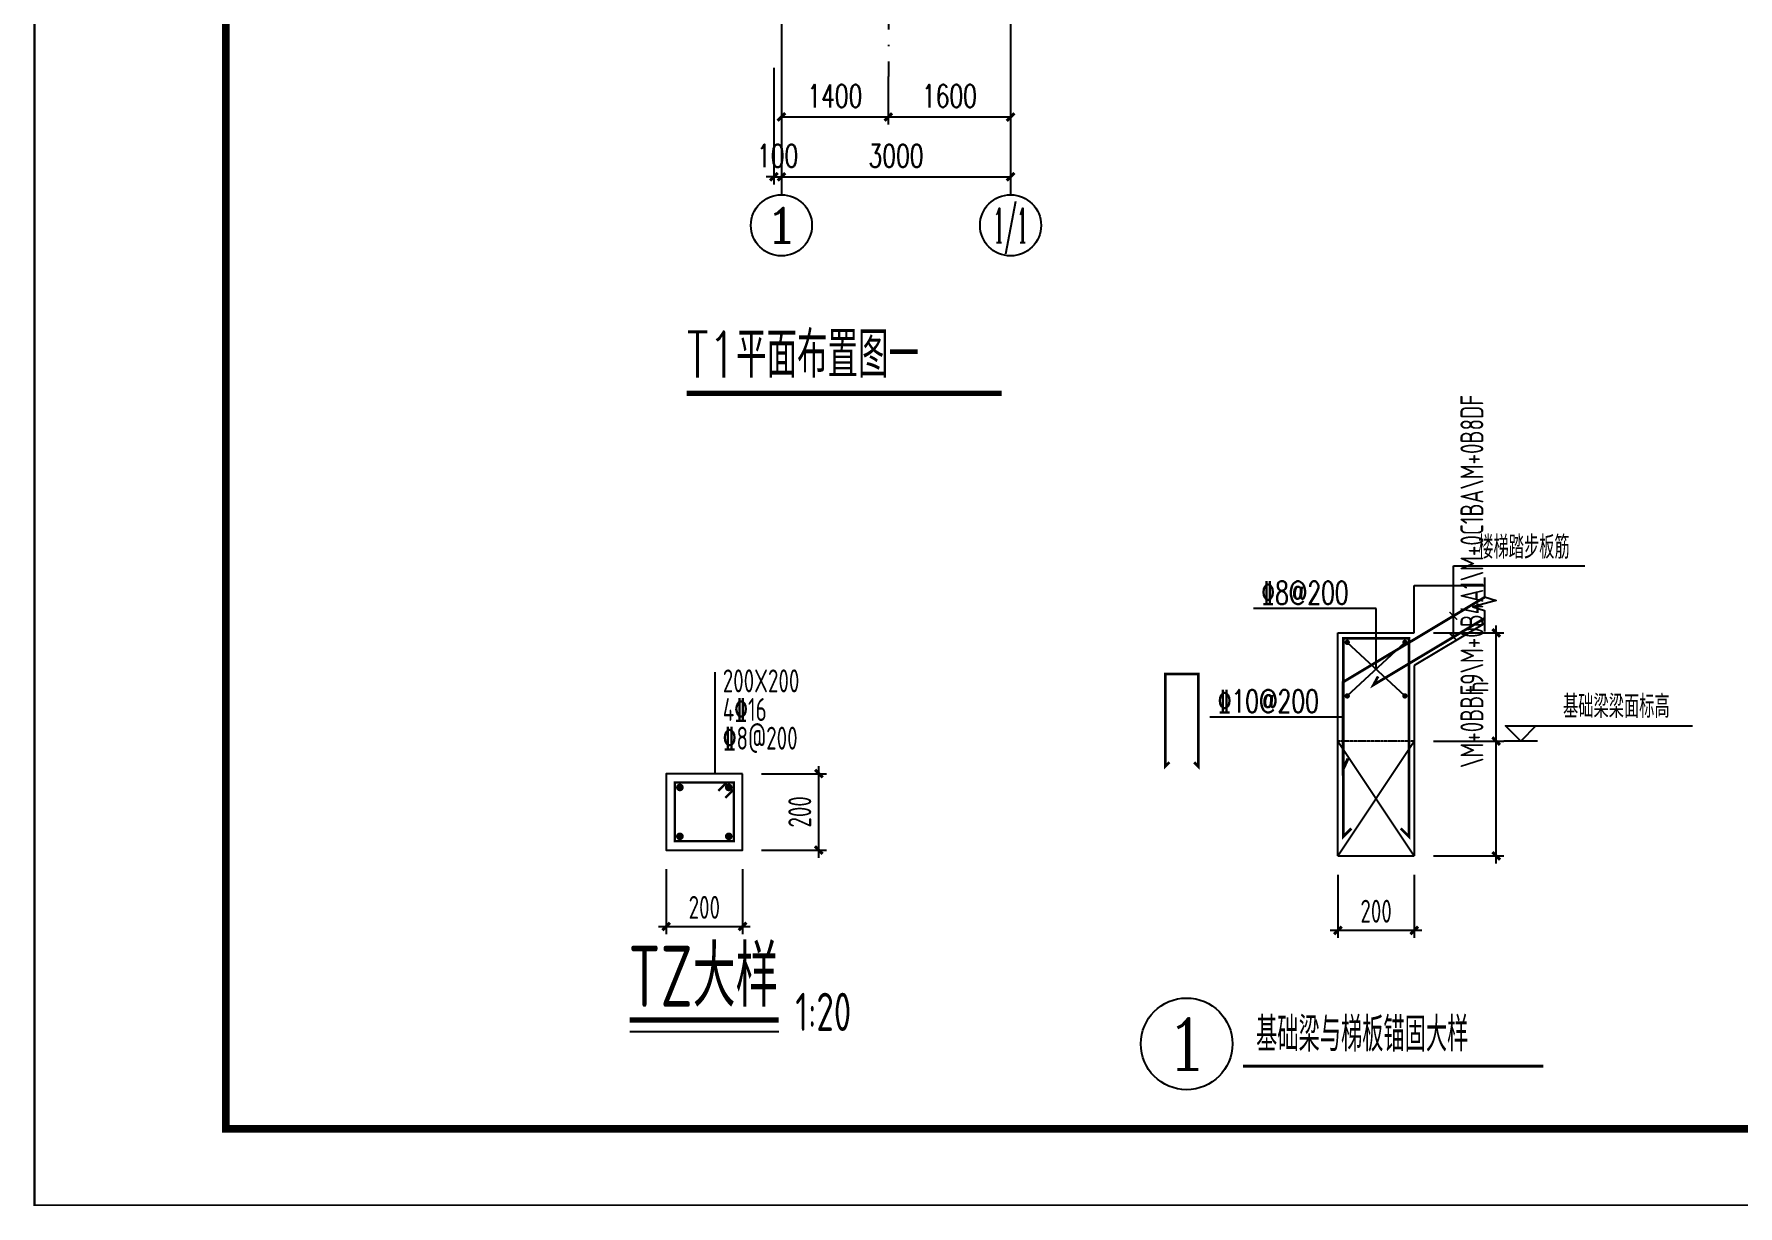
# Model space of a CAD drawing. Extents: x 5827 to 252697, y -546879 to 4066219.
# Drawn here: x 46554 to 68865, y -472697 to -457357 of the extents above; entities that cross this region are included whole.
import ezdxf
from ezdxf.enums import TextEntityAlignment as Align

# ---------------------------------------------------------------- set-up
doc = ezdxf.new("R2010")
doc.units = 0
doc.header["$MEASUREMENT"] = 0
doc.linetypes.add('DASHED', pattern=[0.75, 0.5, -0.25])
doc.linetypes.add('DOTE', pattern=[2.42, 2, -0.2, 0.02, -0.2])
for name, color, linetype in [('AXIS', 3, 'Continuous'), ('AXIS_TEXT', 7, 'Continuous'), ('BEAM', 4, 'DASHED'), ('BORDER', 6, 'Continuous'), ('COLU_DE', 7, 'Continuous'), ('COLU_DE_DIM', 3, 'Continuous'), ('COLU_DE_REIN', 1, 'Continuous'), ('COLU_DE_TEXT', 7, 'Continuous'), ('DIM', 3, 'Continuous'), ('DIM_SYMB', 3, 'Continuous'), ('DIMENSION', 3, 'Continuous'), ('DOTE', 1, 'DOTE'), ('FRAME', 3, 'Continuous'), ('填充', 8, 'Continuous')]:
    doc.layers.add(name, color=color, linetype=linetype)
doc.styles.add('_TCH_AXIS', font='COMPLEX', dxfattribs={"bigfont": 'GBCBIG'})
doc.styles.add('_TCH_DIM_T3', font='SIMPLEX', dxfattribs={"width": 0.705882, "bigfont": 'GBCBIG'})
doc.styles.add('COMPLEX', font='COMPLEX')
doc.styles.add('DXFS', font='txt.shx', dxfattribs={"width": 0.7, "bigfont": 'dxfs.shx'})
doc.styles.add('TSSD_Dimension', font='Tssdeng.shx', dxfattribs={"width": 0.7, "bigfont": 'hztxt.shx'})
doc.styles.add('TSSD_Label', font='Tssdeng.shx', dxfattribs={"width": 0.7, "bigfont": 'hztxt.shx'})
doc.styles.add('TSSD_Rein', font='Tssdeng.shx', dxfattribs={"width": 0.7, "bigfont": 'hztxt.shx'})
doc.dimstyles.new('_TCH_ARCH&&100', dxfattribs={"dimtxt": 297.5, "dimasz": 100, "dimexe": 100, "dimexo": 0, "dimgap": 126.25, "dimtad": 1, "dimdec": 0, "dimzin": 0, "dimdsep": 46, "dimtxsty": '_TCH_DIM_T3', "dimblk": 'ARCHTICK', "dimcen": 0.09, "dimclrt": 7, "dimazin": 2, "dimtfac": 1, "dimtdec": 0, "dimtix": 1, "dimtmove": 2, "dimatfit": 3, "dimfxl": 0, "dimtolj": 1, "dimtzin": 0, "dimarcsym": 0})
doc.dimstyles.new('TSSD_20_100', dxfattribs={"dimtxt": 300, "dimasz": 100, "dimexe": 100, "dimexo": 250, "dimgap": 100, "dimtad": 1, "dimdec": 0, "dimlfac": 0.2, "dimzin": 0, "dimdsep": 46, "dimtxsty": 'TSSD_Dimension', "dimblk": 'ARCHTICK', "dimcen": 0, "dimdle": 100, "dimclrt": 7, "dimadec": 0, "dimazin": 0, "dimtfac": 1, "dimtdec": 0, "dimtix": 1, "dimtmove": 2, "dimatfit": 3, "dimldrblk": 'ARCHTICK', "dimfxl": 0, "dimtolj": 1, "dimtzin": 0, "dimarcsym": 0})
doc.dimstyles.new('TSSD_50_100', dxfattribs={"dimtxt": 300, "dimasz": 100, "dimexe": 100, "dimexo": 250, "dimgap": 100, "dimtad": 1, "dimdec": 0, "dimlfac": 0.5, "dimzin": 0, "dimdsep": 46, "dimtxsty": 'TSSD_Dimension', "dimblk": 'ARCHTICK', "dimcen": 0, "dimdle": 100, "dimclrt": 7, "dimadec": 0, "dimazin": 0, "dimtfac": 1, "dimtdec": 0, "dimtix": 1, "dimtmove": 2, "dimatfit": 3, "dimfxl": 0, "dimtolj": 1, "dimtzin": 0, "dimarcsym": 0})

# ---------------------------------------------------------------- blocks, each defined once
blk = doc.blocks.new('A$C2F0C53E4')
at = {"layer": 'FRAME', "lineweight": 18}
blk.add_line((0, 0), (0, 42000), dxfattribs=at)
at = {"layer": 'FRAME'}
for points in [[(10, 42010, 20, 20, 0), (10, 10, 20, 20, 0), (59410, 10, 20, 20, 0), (59410, 42010, 20, 20, 0)], [(2510, 41010, 100, 100, 0), (2510, 1010, 100, 100, 0), (58410, 1010, 100, 100, 0), (58410, 41010, 100, 100, 0)]]:
    blk.add_lwpolyline(points, format="xyseb", close=True, dxfattribs=at)
blk = doc.blocks.new('_ArchTick')
at = {"color": 0, "linetype": 'ByBlock', "const_width": 0.4}
blk.add_lwpolyline([(-0.5, -0.5), (0.5, 0.5)], dxfattribs=at)
blk = doc.blocks.new('*D484')
at = {"layer": 'AXIS', "color": 0, "lineweight": -2, "transparency": 16777216}
for p, q in [((56241, -457798), (56241, -459325)), ((56341, -457798), (56341, -459325)), ((56241, -459225), (56141, -459225)), ((56241, -459225), (56341, -459225)), ((56341, -459225), (56441, -459225))]:
    blk.add_line(p, q, dxfattribs=at)
at = {"layer": 'Defpoints', "color": 0, "transparency": 16777216}
for p in [(56241, -457798), (56341, -457798), (56341, -459225)]:
    blk.add_point(p, dxfattribs=at)
at = {"layer": 'AXIS', "color": 0, "lineweight": -2, "transparency": 16777216, "xscale": 100, "yscale": 100, "zscale": 100}
blk.add_blockref('_ArchTick', (56241, -459225), dxfattribs=at)
at = {"layer": 'AXIS', "color": 0, "lineweight": -2, "transparency": 16777216, "xscale": 100, "yscale": 100, "zscale": 100, "rotation": 180}
blk.add_blockref('_ArchTick', (56341, -459225), dxfattribs=at)
at = {"layer": 'AXIS', "color": 7, "transparency": 16777216, "insert": (56291, -458950), "char_height": 297.5, "attachment_point": 5, "style": '_TCH_DIM_T3'}
blk.add_mtext('\\A1;100', dxfattribs=at)
blk = doc.blocks.new('*D485')
at = {"layer": 'AXIS', "color": 0, "lineweight": -2, "transparency": 16777216}
for p, q in [((56341, -457798), (56341, -459325)), ((59341, -457798), (59341, -459325)), ((56341, -459225), (59341, -459225))]:
    blk.add_line(p, q, dxfattribs=at)
at = {"layer": 'Defpoints', "color": 0, "transparency": 16777216}
for p in [(56341, -457798), (59341, -457798), (59341, -459225)]:
    blk.add_point(p, dxfattribs=at)
at = {"layer": 'AXIS', "color": 0, "lineweight": -2, "transparency": 16777216, "xscale": 100, "yscale": 100, "zscale": 100, "rotation": 180}
blk.add_blockref('_ArchTick', (56341, -459225), dxfattribs=at)
at = {"layer": 'AXIS', "color": 0, "lineweight": -2, "transparency": 16777216, "xscale": 100, "yscale": 100, "zscale": 100}
blk.add_blockref('_ArchTick', (59341, -459225), dxfattribs=at)
at = {"layer": 'AXIS', "color": 7, "transparency": 16777216, "insert": (57841, -458950), "char_height": 297.5, "attachment_point": 5, "style": '_TCH_DIM_T3'}
blk.add_mtext('\\A1;3000', dxfattribs=at)
blk = doc.blocks.new('_AXISO')
blk.add_circle((0, 0), 0.5)
at = {"layer": 'AXIS_TEXT', "style": 'COMPLEX', "width": 1.041667}
blk.add_attdef('A', text='', height=0.56, dxfattribs=at).set_placement((-0.25, -0.28), (0.25, -0.28), align=Align.FIT)
blk = doc.blocks.new('*D482')
at = {"layer": 'AXIS', "color": 0, "lineweight": -2, "transparency": 16777216}
for p, q in [((57740, -457911), (57740, -458542)), ((59340, -457913), (59340, -458542)), ((57740, -458442), (59340, -458442))]:
    blk.add_line(p, q, dxfattribs=at)
at = {"layer": 'Defpoints', "color": 0, "transparency": 16777216}
for p in [(57740, -457911), (59340, -457913), (59340, -458442)]:
    blk.add_point(p, dxfattribs=at)
at = {"layer": 'AXIS', "color": 0, "lineweight": -2, "transparency": 16777216, "xscale": 100, "yscale": 100, "zscale": 100, "rotation": 180}
blk.add_blockref('_ArchTick', (57740, -458442), dxfattribs=at)
at = {"layer": 'AXIS', "color": 0, "lineweight": -2, "transparency": 16777216, "xscale": 100, "yscale": 100, "zscale": 100}
blk.add_blockref('_ArchTick', (59340, -458442), dxfattribs=at)
at = {"layer": 'AXIS', "color": 7, "transparency": 16777216, "insert": (58540, -458167), "char_height": 297.5, "attachment_point": 5, "style": '_TCH_DIM_T3'}
blk.add_mtext('\\A1;1600', dxfattribs=at)
blk = doc.blocks.new('*D483')
at = {"layer": 'AXIS', "color": 0, "lineweight": -2, "transparency": 16777216}
for p, q in [((56340, -457911), (56340, -458542)), ((57740, -457913), (57740, -458542)), ((56340, -458442), (57740, -458442))]:
    blk.add_line(p, q, dxfattribs=at)
at = {"layer": 'Defpoints', "color": 0, "transparency": 16777216}
for p in [(56340, -457911), (57740, -457913), (57740, -458442)]:
    blk.add_point(p, dxfattribs=at)
at = {"layer": 'AXIS', "color": 0, "lineweight": -2, "transparency": 16777216, "xscale": 100, "yscale": 100, "zscale": 100, "rotation": 180}
blk.add_blockref('_ArchTick', (56340, -458442), dxfattribs=at)
at = {"layer": 'AXIS', "color": 0, "lineweight": -2, "transparency": 16777216, "xscale": 100, "yscale": 100, "zscale": 100}
blk.add_blockref('_ArchTick', (57740, -458442), dxfattribs=at)
at = {"layer": 'AXIS', "color": 7, "transparency": 16777216, "insert": (57040, -458167), "char_height": 297.5, "attachment_point": 5, "style": '_TCH_DIM_T3'}
blk.add_mtext('\\A1;1400', dxfattribs=at)
blk = doc.blocks.new('*D508')
at = {"layer": 'COLU_DE_DIM', "color": 0, "lineweight": -2, "transparency": 16777216}
for p, q in [((56830.5, -468138.75), (56830.5, -466938.75)), ((56080.5, -467038.75), (56930.5, -467038.75)), ((56080.5, -468038.75), (56930.5, -468038.75))]:
    blk.add_line(p, q, dxfattribs=at)
at = {"layer": 'Defpoints', "color": 0, "transparency": 16777216}
for p in [(55830.5, -467038.75), (56830.5, -467038.75), (55830.5, -468038.75)]:
    blk.add_point(p, dxfattribs=at)
at = {"layer": 'COLU_DE_DIM', "color": 0, "lineweight": -2, "transparency": 16777216, "xscale": 100, "yscale": 100, "zscale": 100}
for p, rotation in [((56830.5, -467038.75), 90), ((56830.5, -468038.75), 270)]:
    blk.add_blockref('_ArchTick', p, dxfattribs=dict(at, rotation=rotation))
at = {"layer": 'COLU_DE_DIM', "color": 7, "transparency": 16777216, "insert": (56580.5, -467538.75), "char_height": 300, "attachment_point": 5, "rotation": 90, "style": 'TSSD_Dimension'}
blk.add_mtext('\\A1;200', dxfattribs=at)
blk = doc.blocks.new('*D509')
at = {"layer": 'COLU_DE_DIM', "color": 0, "lineweight": -2, "transparency": 16777216}
for p, q in [((54830.5, -468288.75), (54830.5, -469138.75)), ((55830.5, -468288.75), (55830.5, -469138.75)), ((54730.5, -469038.75), (55930.5, -469038.75))]:
    blk.add_line(p, q, dxfattribs=at)
at = {"layer": 'Defpoints', "color": 0, "transparency": 16777216}
for p in [(54830.5, -468038.75), (55830.5, -468038.75), (55830.5, -469038.75)]:
    blk.add_point(p, dxfattribs=at)
at = {"layer": 'COLU_DE_DIM', "color": 0, "lineweight": -2, "transparency": 16777216, "xscale": 100, "yscale": 100, "zscale": 100, "rotation": 180}
blk.add_blockref('_ArchTick', (54830.5, -469038.75), dxfattribs=at)
at = {"layer": 'COLU_DE_DIM', "color": 0, "lineweight": -2, "transparency": 16777216, "xscale": 100, "yscale": 100, "zscale": 100}
blk.add_blockref('_ArchTick', (55830.5, -469038.75), dxfattribs=at)
at = {"layer": 'COLU_DE_DIM', "color": 7, "transparency": 16777216, "insert": (55330.5, -468788.75), "char_height": 300, "attachment_point": 5, "style": 'TSSD_Dimension'}
blk.add_mtext('\\A1;200', dxfattribs=at)
blk = doc.blocks.new('*D519')
at = {"layer": 'Defpoints', "color": 0, "transparency": 16777216}
for p in [(63627, -468115), (64627, -468115), (64627, -469089)]:
    blk.add_point(p, dxfattribs=at)
at = {"layer": 'DIM', "color": 0, "lineweight": -2, "transparency": 16777216}
for p, q in [((63627, -468365), (63627, -469189)), ((64627, -468365), (64627, -469189)), ((63527, -469089), (64727, -469089))]:
    blk.add_line(p, q, dxfattribs=at)
at = {"layer": 'DIM', "color": 0, "lineweight": -2, "transparency": 16777216, "xscale": 100, "yscale": 100, "zscale": 100, "rotation": 180}
blk.add_blockref('_ArchTick', (63627, -469089), dxfattribs=at)
at = {"layer": 'DIM', "color": 0, "lineweight": -2, "transparency": 16777216, "xscale": 100, "yscale": 100, "zscale": 100}
blk.add_blockref('_ArchTick', (64627, -469089), dxfattribs=at)
at = {"layer": 'DIM', "color": 7, "transparency": 16777216, "insert": (64127, -468839), "char_height": 300, "attachment_point": 5, "style": 'TSSD_Dimension'}
blk.add_mtext('\\A1;200', dxfattribs=at)
blk = doc.blocks.new('*D520')
at = {"layer": 'Defpoints', "color": 0, "transparency": 16777216}
for p in [(64627, -465197), (65700, -465197), (64627, -466612)]:
    blk.add_point(p, dxfattribs=at)
at = {"layer": 'DIM', "color": 0, "lineweight": -2, "transparency": 16777216}
for p, q in [((65700, -466712), (65700, -465097)), ((64877, -465197), (65800, -465197)), ((64877, -466612), (65800, -466612))]:
    blk.add_line(p, q, dxfattribs=at)
at = {"layer": 'DIM', "color": 0, "lineweight": -2, "transparency": 16777216, "xscale": 100, "yscale": 100, "zscale": 100}
for p, rotation in [((65700, -465197), 90), ((65700, -466612), 270)]:
    blk.add_blockref('_ArchTick', p, dxfattribs=dict(at, rotation=rotation))
at = {"layer": 'DIM', "color": 7, "transparency": 16777216, "insert": (65450, -465904), "char_height": 300, "attachment_point": 5, "rotation": 90, "style": 'TSSD_Dimension'}
blk.add_mtext('\\A1;h', dxfattribs=at)
blk = doc.blocks.new('*D521')
at = {"layer": 'Defpoints', "color": 0, "transparency": 16777216}
for p in [(64627, -466612), (65700, -466612), (64627, -468115)]:
    blk.add_point(p, dxfattribs=at)
at = {"layer": 'DIM', "color": 0, "lineweight": -2, "transparency": 16777216}
for p, q in [((65700, -468215), (65700, -466512)), ((64877, -466612), (65800, -466612)), ((64877, -468115), (65800, -468115))]:
    blk.add_line(p, q, dxfattribs=at)
at = {"layer": 'DIM', "color": 0, "lineweight": -2, "transparency": 16777216, "xscale": 100, "yscale": 100, "zscale": 100}
for p, rotation in [((65700, -466612), 90), ((65700, -468115), 270)]:
    blk.add_blockref('_ArchTick', p, dxfattribs=dict(at, rotation=rotation))
at = {"layer": 'DIM', "color": 7, "transparency": 16777216, "insert": (65382, -464521), "char_height": 300, "attachment_point": 5, "rotation": 90, "style": 'TSSD_Dimension'}
blk.add_mtext('\\A1;\\M+0BBF9\\M+0B4A1\\M+0C1BA\\M+0B8DF', dxfattribs=at)
blk = doc.blocks.new('轴号')
at = {"layer": 'DIMENSION'}
blk.add_circle((0, -400), 400, dxfattribs=at)
at = {"layer": 'DIMENSION', "style": 'COMPLEX', "width": 1.041667}
blk.add_attdef('A', text='', height=448, dxfattribs=at).set_placement((-200, -624), (200, -624), align=Align.FIT)

msp = doc.modelspace()

# ---------------------------------------------------------------- linework, layer by layer
at = {"layer": 'AXIS'}
for p, q in [((56340.5, -457797.584), (56340.5, -459460.483)), ((59340.5, -457797.584), (59340.5, -459460.483))]:
    msp.add_line(p, q, dxfattribs=at)
at = {"layer": 'BEAM', "ltscale": 0.8}
msp.add_line((64627, -466611.924), (63627, -466611.924), dxfattribs=at)
at = {"layer": 'BORDER'}
msp.add_line((54354.878, -470413.511), (56306.122, -470413.511), dxfattribs=at)
at = {"layer": 'BORDER', "const_width": 70}
msp.add_lwpolyline([(54354.878, -470263.511), (56306.122, -470263.511)], dxfattribs=at)
at = {"layer": 'COLU_DE'}
msp.add_lwpolyline([(55830.5, -467038.75), (54830.5, -467038.75), (54830.5, -468038.75), (55830.5, -468038.75)], close=True, dxfattribs=at)
at = {"layer": 'COLU_DE_REIN', "const_width": 30}
msp.add_lwpolyline([(55606.125, -467355.049), (55715.5, -467245.674), (55715.5, -467153.75), (54945.5, -467153.75), (54945.5, -467923.75), (55715.5, -467923.75), (55715.5, -467153.75), (55623.576, -467153.75), (55514.201, -467263.125)], dxfattribs=at)
at = {"layer": 'COLU_DE_REIN', "const_width": 50}
for points in [[(54985.5, -467218.75, 1), (55035.5, -467218.75, 1)], [(55625.5, -467218.75, 1), (55675.5, -467218.75, 1)], [(54985.5, -467858.75, 1), (55035.5, -467858.75, 1)], [(55625.5, -467858.75, 1), (55675.5, -467858.75, 1)]]:
    msp.add_lwpolyline(points, format="xyb", close=True, dxfattribs=at)
at = {"layer": 'COLU_DE_TEXT'}
msp.add_line((55471.985, -467038.75), (55471.985, -465710.088), dxfattribs=at)
at = {"layer": 'DIM_SYMB', "const_width": 70}
msp.add_lwpolyline([(55099.193, -462059.5), (59223.406, -462059.5)], dxfattribs=at)
at = {"layer": 'DIMENSION'}
for p, q in [((65138.632, -465249.967), (65138.632, -464318.423)), ((65138.632, -464318.423), (66862.441, -464318.423)), ((64627, -464576.791), (65546.616, -464576.791)), ((64627, -465196.791), (64627, -464576.791)), ((64126.951, -464876.216), (62521.473, -464876.216)), ((64126.951, -465669.943), (64126.951, -464876.216)), ((65546.616, -465070.764), (64627, -465621.674)), ((63627, -468115), (63627, -465196.791)), ((63627, -465196.791), (64627, -465196.791)), ((63749.459, -466020.553), (64504.442, -465319.333)), ((64504.442, -466020.553), (63749.459, -465319.333)), ((64627, -465621.674), (64627, -468115)), ((63697, -466296.675), (61951.5, -466296.675)), ((63627, -466611.924), (64627, -468115)), ((63627, -468115), (64627, -466611.924)), ((66242.285, -466611.924), (65800.181, -466611.924)), ((63627, -468115), (64627, -468115))]:
    msp.add_line(p, q, dxfattribs=at)
for points in [[(65546.616, -464471.962), (65546.616, -464722.261), (65700.616, -464771.261), (65392.616, -464855.261), (65546.616, -464904.261), (65546.616, -465178.304)], [(66219.223, -466413.934), (66021.233, -466611.924), (65823.243, -466413.934), (68269.601, -466413.934)]]:
    msp.add_lwpolyline(points, dxfattribs=at)
msp.add_lwpolyline([(65555.118, -464724.966, 35, 35, 0), (63697, -465838.101, 40, 40, 0), (63697, -466976.616, 40, 40, 0), (63759.387, -466839.933, 40, 40, 0)], format="xyseb", dxfattribs=at)
for points, const_width in [([(65088.664, -464922.541), (65188.664, -465022.541)], 20), ([(65546.616, -465005.558), (64092.909, -465876.424), (64152.995, -465765.79)], 35), ([(64450.934, -467755.88), (64557, -467861.946), (64557, -465266.791), (63697, -465266.791), (63697, -467861.946), (63803.066, -467755.88)], 35), ([(65087.684, -465199.019), (65187.684, -465299.019)], 20), ([(61744.563, -466890.249), (61797.596, -466943.282), (61797.596, -465734.94), (61367.596, -465734.94), (61367.596, -466943.282), (61420.629, -466890.249)], 35), ([(62384.634, -470867.495), (66317.687, -470867.495)], 40)]:
    msp.add_lwpolyline(points, dxfattribs=dict(at, const_width=const_width))
at = {"layer": 'DIMENSION', "const_width": 35}
for points in [[(63731.959, -465319.333, 1), (63766.959, -465319.333, 1)], [(64486.942, -465319.333, 1), (64521.942, -465319.333, 1)], [(63731.959, -466020.553, 1), (63766.959, -466020.553, 1)], [(64486.942, -466020.553, 1), (64521.942, -466020.553, 1)]]:
    msp.add_lwpolyline(points, format="xyb", close=True, dxfattribs=at)
at = {"layer": 'DOTE', "linetype": 'DOTE', "ltscale": 1000}
for p, q in [((56340.5, -447139), (56340.5, -457797.584)), ((59340.5, -447132), (59340.5, -457797.584)), ((57740.5, -448036.5), (57740.5, -457911.291))]:
    msp.add_line(p, q, dxfattribs=at)

# ---------------------------------------------------------------- block references
at = {"layer": 'AXIS'}
ref = msp.add_blockref('_AXISO', (56340.5, -459860.483), dxfattribs=dict(at, xscale=800, yscale=800, zscale=800))
ref.add_attrib('A', '1', dxfattribs={"layer": 'AXIS_TEXT', "height": 452.548, "style": '_TCH_AXIS', "width": 2.333333}).set_placement((56114.226, -460086.757), (56566.774, -460086.757), align=Align.FIT)
ref = msp.add_blockref('_AXISO', (59340.5, -459860.483), dxfattribs=dict(at, xscale=800, yscale=800, zscale=800))
ref.add_attrib('A', '1/1', dxfattribs={"layer": 'AXIS_TEXT', "height": 452.5483, "style": '_TCH_AXIS', "width": 0.456522}).set_placement((59114.226, -460086.757), (59566.774, -460086.757), align=Align.FIT)
at = {"layer": 'DIMENSION'}
ref = msp.add_blockref('轴号', (61646.124, -469975.547), dxfattribs=dict(at, xscale=1.5, yscale=1.5, zscale=1.5))
ref.add_attrib('A', '1', dxfattribs={"height": 672, "style": 'COMPLEX', "width": 2.083333}).set_placement((61346.124, -470911.547), (61946.124, -470911.547), align=Align.FIT)
at = {"layer": '填充'}
msp.add_blockref('A$C2F0C53E4', (46554, -472697), dxfattribs=at)

# ---------------------------------------------------------------- texts
at = {"layer": 'BORDER', "style": 'TSSD_Label', "width": 0.7}
for s, height, p in [('TZ大样', 800, (54336.32, -470090.627)), ('1:20', 500, (56522.032, -470406.686))]:
    msp.add_text(s, height=height, dxfattribs=at).set_placement(p)
at = {"layer": 'COLU_DE_TEXT', "style": 'TSSD_Rein', "width": 0.7}
for s, p in [('200X200', (55571.985, -465973.75)), ('4%%13216', (55571.985, -466348.75)), ('%%1328@200', (55571.985, -466723.75))]:
    msp.add_text(s, height=300, dxfattribs=at).set_placement(p)
at = {"layer": 'DIMENSION', "style": 'DXFS'}
for s, height, width, p in [('T1平面布置图一', 600, 0.7, (55099.193, -461853.324)), ('%%1328@200', 300, 0.7, (62623.852, -464820.019)), ('%%13210@200', 300, 0.7, (62053.981, -466239.235)), ('基础梁与梯板锚固大样', 450, 0.65, (62555.901, -470675.847))]:
    msp.add_text(s, height=height, dxfattribs=dict(at, width=width)).set_placement(p)
at = {"layer": 'DIMENSION', "style": 'DXFS', "width": 0.7}
for s, p in [('楼梯踏步板筋', (66063.15, -464224.644)), ('基础梁梁面标高', (67272.948, -466308.607))]:
    msp.add_text(s, height=300, dxfattribs=at).set_placement(p, align=Align.CENTER)

# ---------------------------------------------------------------- dimensions: what is measured, and where the dimension line sits
at = {"layer": 'AXIS'}
for p1, p2, picture, middle in [((56240.5, -457797.584), (56340.5, -457797.584), '*D484', (56290.5, -458950.084)), ((56340.5, -457797.584), (59340.5, -457797.584), '*D485', (57840.5, -458950.084))]:
    dim = msp.add_aligned_dim(p1=p1, p2=p2, distance=-1427.5, dimstyle='_TCH_ARCH&&100', dxfattribs=at)
    dim.commit()
    dim.dimension.update_dxf_attribs({"geometry": picture, "text_midpoint": middle})
for base, p1, p2, picture, middle in [((57740.5, -458441.731), (56340.5, -457911.291), (57740.5, -457913.291), '*D483', (57040.5, -458166.731)), ((59340.5, -458441.731), (57740.5, -457911.291), (59340.5, -457913.291), '*D482', (58540.5, -458166.731))]:
    dim = msp.add_linear_dim(base=base, p1=p1, p2=p2, dimstyle='_TCH_ARCH&&100', dxfattribs=at)
    dim.commit()
    dim.dimension.update_dxf_attribs({"geometry": picture, "text_midpoint": middle})
at = {"layer": 'COLU_DE_DIM'}
for p1, p2, picture, middle in [((55830.5, -468038.75), (55830.5, -467038.75), '*D508', (56580.5, -467538.75)), ((54830.5, -468038.75), (55830.5, -468038.75), '*D509', (55330.5, -468788.75))]:
    dim = msp.add_aligned_dim(p1=p1, p2=p2, distance=-1000, dimstyle='TSSD_20_100', dxfattribs=at)
    dim.commit()
    dim.dimension.update_dxf_attribs({"geometry": picture, "text_midpoint": middle})
at = {"layer": 'DIM'}
dim = msp.add_linear_dim(base=(65700.181, -466611.924), p1=(64627, -468115), p2=(64627, -466611.924), angle=90, text='\\M+0BBF9\\M+0B4A1\\M+0C1BA\\M+0B8DF', dimstyle='TSSD_50_100', dxfattribs=at)
dim.commit()
dim.dimension.update_dxf_attribs({"geometry": '*D521', "text_midpoint": (65381.999, -464521.389), "dimtype": 160})
dim = msp.add_linear_dim(base=(65700.181, -465196.791), p1=(64627, -466611.924), p2=(64627, -465196.791), angle=90, text='h', dimstyle='TSSD_50_100', dxfattribs=at)
dim.commit()
dim.dimension.update_dxf_attribs({"geometry": '*D520', "text_midpoint": (65450.181, -465904.357)})
dim = msp.add_linear_dim(base=(64627, -469088.724), p1=(63627, -468115), p2=(64627, -468115), text='200', dimstyle='TSSD_20_100', dxfattribs=at)
dim.commit()
dim.dimension.update_dxf_attribs({"geometry": '*D519', "text_midpoint": (64127, -468838.724)})

doc.saveas('drawing.dxf')
